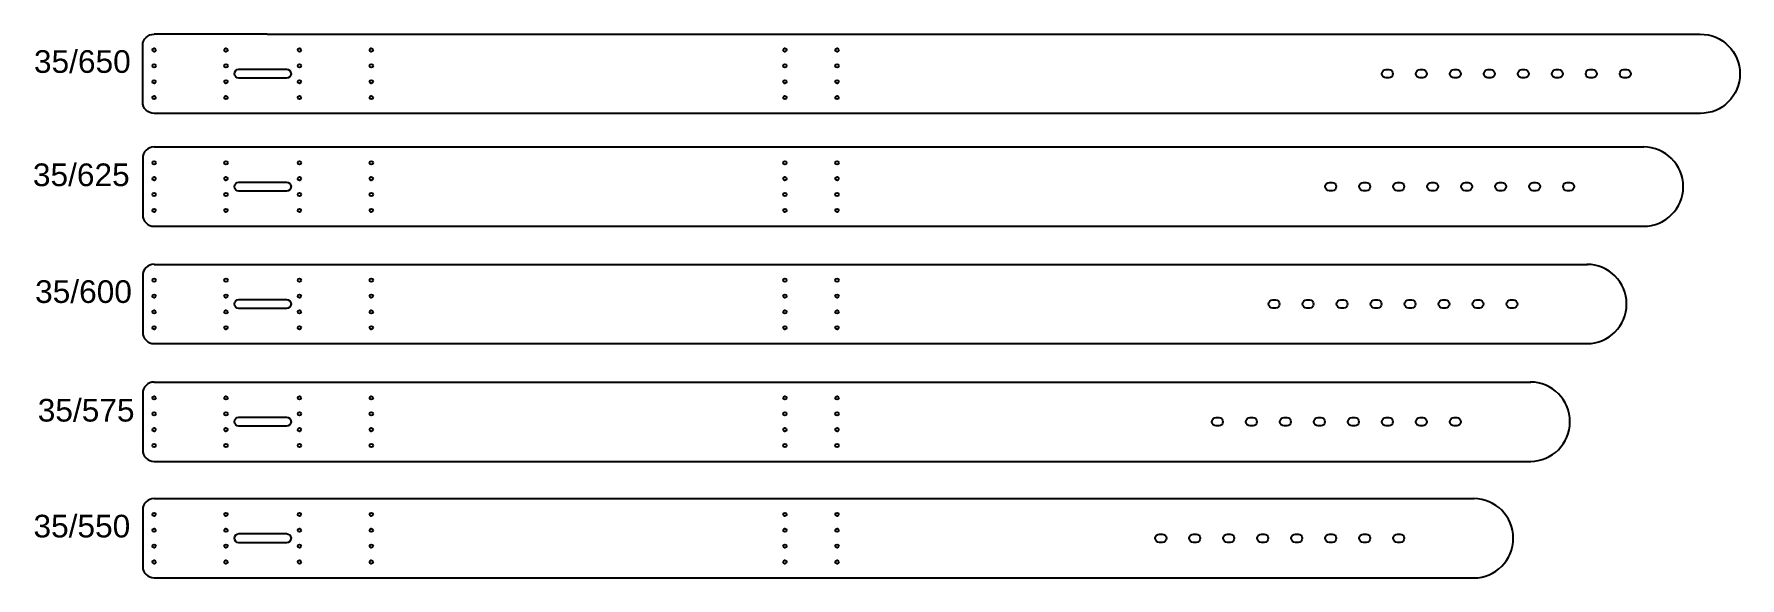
# Model space of a CAD drawing. Header units: millimetres. Extents: x 1150 to 1903, y 1862 to 2102.
import ezdxf

# ---------------------------------------------------------------- set-up
doc = ezdxf.new("R2010")
doc.units = ezdxf.units.MM
doc.styles.get("Standard").update_dxf_attribs({"font": 'arial.ttf'})

# ---------------------------------------------------------------- blocks, each defined once
blk = doc.blocks.new('*U5')
blk.add_lwpolyline([(-1.18, -1.85, -1), (-1.18, 1.85), (0, 1.85, -1), (0, -1.85)], format="xyb", close=True)
blk.add_lwpolyline([(-1.18, -1.85, -1), (-1.18, 1.85), (0, 1.85, -1), (0, -1.85)], format="xyb", close=True)
blk = doc.blocks.new('*U6')
at = {"color": 0, "linetype": 'ByBlock', "lineweight": -2, "transparency": 16777216}
for p in [(1703.31, 2084.56), (1718.31, 2084.56), (1733.31, 2084.56), (1748.31, 2084.56), (1763.31, 2084.56), (1778.31, 2084.56), (1793.31, 2084.56), (1808.31, 2084.56)]:
    blk.add_blockref('*U5', p, dxfattribs=at)
blk = doc.blocks.new('*U9')
blk.add_lwpolyline([(-1.18, -1.85, -1), (-1.18, 1.85), (0, 1.85, -1), (0, -1.85)], format="xyb", close=True)
blk.add_lwpolyline([(-1.18, -1.85, -1), (-1.18, 1.85), (0, 1.85, -1), (0, -1.85)], format="xyb", close=True)
blk = doc.blocks.new('*U10')
at = {"color": 0, "linetype": 'ByBlock', "lineweight": -2, "transparency": 16777216}
for p in [(1703.31, 2084.56), (1718.31, 2084.56), (1733.31, 2084.56), (1748.31, 2084.56), (1763.31, 2084.56), (1778.31, 2084.56), (1793.31, 2084.56), (1808.31, 2084.56)]:
    blk.add_blockref('*U9', p, dxfattribs=at)
blk = doc.blocks.new('*U13')
blk.add_lwpolyline([(-1.18, -1.85, -1), (-1.18, 1.85), (0, 1.85, -1), (0, -1.85)], format="xyb", close=True)
blk.add_lwpolyline([(-1.18, -1.85, -1), (-1.18, 1.85), (0, 1.85, -1), (0, -1.85)], format="xyb", close=True)
blk = doc.blocks.new('*U14')
at = {"color": 0, "linetype": 'ByBlock', "lineweight": -2, "transparency": 16777216}
for p in [(1703.31, 2084.56), (1718.31, 2084.56), (1733.31, 2084.56), (1748.31, 2084.56), (1763.31, 2084.56), (1778.31, 2084.56), (1793.31, 2084.56), (1808.31, 2084.56)]:
    blk.add_blockref('*U13', p, dxfattribs=at)
blk = doc.blocks.new('*U17')
blk.add_lwpolyline([(-1.18, -1.85, -1), (-1.18, 1.85), (0, 1.85, -1), (0, -1.85)], format="xyb", close=True)
blk.add_lwpolyline([(-1.18, -1.85, -1), (-1.18, 1.85), (0, 1.85, -1), (0, -1.85)], format="xyb", close=True)
blk = doc.blocks.new('*U18')
at = {"color": 0, "linetype": 'ByBlock', "lineweight": -2, "transparency": 16777216}
for p in [(1703.31, 2084.56), (1718.31, 2084.56), (1733.31, 2084.56), (1748.31, 2084.56), (1763.31, 2084.56), (1778.31, 2084.56), (1793.31, 2084.56), (1808.31, 2084.56)]:
    blk.add_blockref('*U17', p, dxfattribs=at)
blk = doc.blocks.new('*U21')
blk.add_lwpolyline([(-1.18, -1.85, -1), (-1.18, 1.85), (0, 1.85, -1), (0, -1.85)], format="xyb", close=True)
blk.add_lwpolyline([(-1.18, -1.85, -1), (-1.18, 1.85), (0, 1.85, -1), (0, -1.85)], format="xyb", close=True)
blk = doc.blocks.new('*U22')
at = {"color": 0, "linetype": 'ByBlock', "lineweight": -2, "transparency": 16777216}
for p in [(1703.31, 2084.56), (1718.31, 2084.56), (1733.31, 2084.56), (1748.31, 2084.56), (1763.31, 2084.56), (1778.31, 2084.56), (1793.31, 2084.56), (1808.31, 2084.56)]:
    blk.add_blockref('*U21', p, dxfattribs=at)

msp = doc.modelspace()

# ---------------------------------------------------------------- linework, layer by layer
for p, q in [((1253.31, 2102.06), (1203.45, 2102.06)), ((1203.36, 2052.25), (1253.31, 2052.25)), ((1253.31, 2052.25), (1860.96, 2052.26)), ((1203.36, 2000.44), (1253.31, 2000.44)), ((1253.31, 2000.44), (1836.01, 2000.46)), ((1203.36, 1948.47), (1253.31, 1948.47)), ((1253.31, 1948.47), (1811.05, 1948.48)), ((1203.36, 1897.08), (1253.31, 1897.08)), ((1253.31, 1897.08), (1786.08, 1897.09))]:
    msp.add_line(p, q)
for points in [[(1253.31, 2067.06), (1203.36, 2067.06, -0.414214), (1198.36, 2072.06), (1198.36, 2097.06, -0.414214), (1203.36, 2102.06)], [(1253.31, 2102.06), (1885.81, 2102.05, -1), (1885.81, 2067.05)], [(1240.81, 2082.56, -1), (1240.81, 2086.56), (1253.31, 2086.56)], [(1253.31, 2086.56), (1261.81, 2086.56, -1), (1261.81, 2082.56)], [(1203.36, 2052.27, 0.414214), (1198.36, 2047.27), (1198.36, 2022.27, 0.414214), (1203.36, 2017.27), (1253.31, 2017.27)], [(1240.81, 2032.77, -1), (1240.81, 2036.77), (1253.31, 2036.77)], [(1253.31, 2036.77), (1261.81, 2036.77, -1), (1261.81, 2032.77)], [(1203.36, 2000.47, 0.414214), (1198.36, 1995.47), (1198.36, 1970.47, 0.414214), (1203.36, 1965.47), (1253.31, 1965.47)], [(1240.81, 1980.97, -1), (1240.81, 1984.97), (1253.31, 1984.97)], [(1253.31, 1984.97), (1261.81, 1984.97, -1), (1261.81, 1980.97)], [(1203.36, 1948.5, 0.414214), (1198.36, 1943.5), (1198.36, 1918.5, 0.414214), (1203.36, 1913.5), (1253.31, 1913.5)], [(1240.81, 1929, -1), (1240.81, 1933), (1253.31, 1933)], [(1253.31, 1933), (1261.81, 1933, -1), (1261.81, 1929)], [(1203.36, 1897.11, 0.414214), (1198.36, 1892.11), (1198.36, 1867.11, 0.414214), (1203.36, 1862.11), (1253.31, 1862.11)], [(1240.81, 1877.61, -1), (1240.81, 1881.61), (1253.31, 1881.61)], [(1253.31, 1881.61), (1261.81, 1881.61, -1), (1261.81, 1877.61)]]:
    msp.add_lwpolyline(points, format="xyb")
for points in [[(1253.31, 2082.56), (1240.81, 2082.56)], [(1261.81, 2082.56), (1253.31, 2082.56)], [(1885.89, 2067.05), (1253.31, 2067.06)], [(1253.31, 2032.77), (1240.81, 2032.77)], [(1261.81, 2032.77), (1253.31, 2032.77)], [(1253.31, 2017.27), (1860.96, 2017.26)], [(1253.31, 1980.97), (1240.81, 1980.97)], [(1261.81, 1980.97), (1253.31, 1980.97)], [(1253.31, 1965.47), (1836.01, 1965.46)], [(1253.31, 1929), (1240.81, 1929)], [(1261.81, 1929), (1253.31, 1929)], [(1253.31, 1913.5), (1811.05, 1913.49)], [(1253.31, 1877.61), (1240.81, 1877.61)], [(1261.81, 1877.61), (1253.31, 1877.61)], [(1253.31, 1862.11), (1786.08, 1862.1)]]:
    msp.add_lwpolyline(points)
for centre in [(1203.36, 2095.06), (1235.11, 2095.06), (1267.51, 2095.06), (1299.26, 2095.06), (1481.81, 2095.06), (1504.81, 2095.06), (1203.36, 2088.06), (1235.11, 2088.06), (1267.51, 2088.06), (1299.26, 2088.06), (1481.81, 2088.06), (1504.81, 2088.06), (1203.36, 2081.06), (1235.11, 2081.06), (1267.51, 2081.06), (1299.26, 2081.06), (1481.81, 2081.06), (1504.81, 2081.06), (1203.36, 2074.06), (1235.11, 2074.06), (1267.51, 2074.06), (1299.26, 2074.06), (1481.81, 2074.06), (1504.81, 2074.06), (1203.36, 2045.27), (1235.11, 2045.27), (1267.51, 2045.27), (1299.26, 2045.27), (1481.81, 2045.27), (1504.81, 2045.27), (1203.36, 2038.27), (1235.11, 2038.27), (1267.51, 2038.27), (1299.26, 2038.27), (1481.81, 2038.27), (1504.81, 2038.27), (1203.36, 2031.27), (1235.11, 2031.27), (1267.51, 2031.27), (1299.26, 2031.27), (1481.81, 2031.27), (1504.81, 2031.27), (1203.36, 2024.27), (1235.11, 2024.27), (1267.51, 2024.27), (1299.26, 2024.27), (1481.81, 2024.27), (1504.81, 2024.27), (1203.36, 1993.47), (1235.11, 1993.47), (1267.51, 1993.47), (1299.26, 1993.47), (1481.81, 1993.47), (1504.81, 1993.47), (1203.36, 1986.47), (1203.36, 1979.47), (1235.11, 1986.47), (1235.11, 1979.47), (1267.51, 1986.47), (1267.51, 1979.47), (1299.26, 1986.47), (1299.26, 1979.47), (1481.81, 1986.47), (1481.81, 1979.47), (1504.81, 1986.47), (1504.81, 1979.47), (1203.36, 1972.47), (1235.11, 1972.47), (1267.51, 1972.47), (1299.26, 1972.47), (1481.81, 1972.47), (1504.81, 1972.47), (1203.36, 1941.5), (1203.36, 1934.5), (1235.11, 1941.5), (1235.11, 1934.5), (1267.51, 1941.5), (1267.51, 1934.5), (1299.26, 1941.5), (1299.26, 1934.5), (1481.81, 1941.5), (1481.81, 1934.5), (1504.81, 1941.5), (1504.81, 1934.5), (1203.36, 1927.5), (1235.11, 1927.5), (1267.51, 1927.5), (1299.26, 1927.5), (1481.81, 1927.5), (1504.81, 1927.5), (1203.36, 1920.5), (1235.11, 1920.5), (1267.51, 1920.5), (1299.26, 1920.5), (1481.81, 1920.5), (1504.81, 1920.5), (1203.36, 1890.11), (1235.11, 1890.11), (1267.51, 1890.11), (1299.26, 1890.11), (1481.81, 1890.11), (1504.81, 1890.11), (1203.36, 1883.11), (1235.11, 1883.11), (1267.51, 1883.11), (1299.26, 1883.11), (1481.81, 1883.11), (1504.81, 1883.11), (1203.36, 1876.11), (1235.11, 1876.11), (1267.51, 1876.11), (1299.26, 1876.11), (1481.81, 1876.11), (1504.81, 1876.11), (1203.36, 1869.11), (1235.11, 1869.11), (1267.51, 1869.11), (1299.26, 1869.11), (1481.81, 1869.11), (1504.81, 1869.11)]:
    msp.add_circle(centre, 0.75)
for centre, start, end in [((1203.36, 2084.56), 269.99729, 270), ((1860.81, 2034.76), 270, 89.99996), ((1203.36, 2034.77), 269.99729, 270), ((1835.81, 1982.96), 270, 89.99996), ((1203.36, 1982.97), 269.99729, 270), ((1810.81, 1930.99), 270, 89.99996), ((1203.36, 1931), 269.99729, 270), ((1785.81, 1879.59), 270, 89.99996), ((1203.36, 1879.61), 269.99729, 270)]:
    msp.add_arc(centre, 17.5, start, end)

# ---------------------------------------------------------------- block references
for name, p in [('*U6', (45, -0.01)), ('*U10', (20, -49.8)), ('*U14', (-5, -101.61)), ('*U18', (-30, -153.58)), ('*U22', (-55, -204.97))]:
    msp.add_blockref(name, p)

# ---------------------------------------------------------------- texts
at = {"char_height": 10, "attachment_point": 1}
for s, insert in [('35/650', (1150.35, 2094.97)), ('35/625', (1149.89, 2044.98)), ('35/600', (1150.86, 1993.43)), ('35/575', (1152.03, 1941.08)), ('35/550', (1150.14, 1889.94))]:
    msp.add_mtext_dynamic_manual_height_columns(s, width=6.2597, gutter_width=12.5, heights=[0], dxfattribs=dict(at, insert=insert))

doc.saveas('drawing.dxf')
